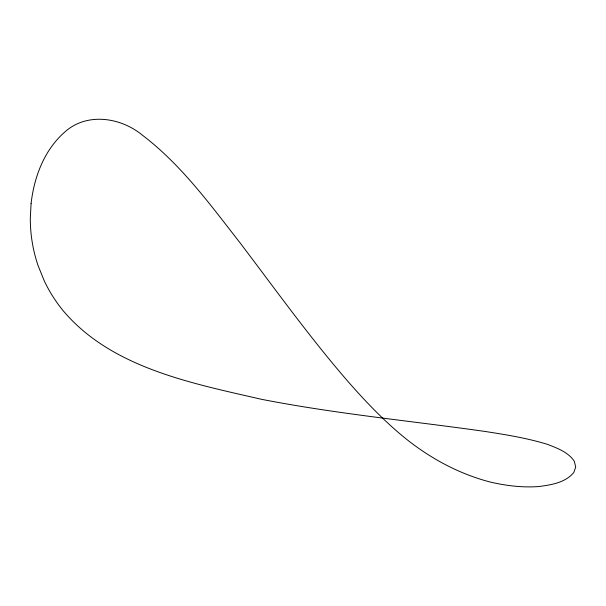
<?xml version="1.0" encoding="UTF-8"?>
<svg xmlns="http://www.w3.org/2000/svg" width="606" height="606" viewBox="0 0 606 606"><rect width="100%" height="100%" fill="white"/><g stroke="black" fill="none" stroke-linecap="round" stroke-linejoin="round"><path stroke-width="0.91" d="M31.088 203.465L30.3 218.554A146.334 146.334 0 0 0 38.011 265.436L44.283 280.926A145.379 145.379 0 0 0 62.971 310.499C111.193 367.887 191.746 383.227 261.118 399.225C335.05 413.709 410.118 420.829 484.641 431.389C505.813 434.676 527.038 438.07 547.559 444.387C557.384 448.228 568.193 452.091 574.314 461.28L575.7 467.067L573.776 472.544C565.216 482.8 551.028 484.952 538.514 486.565C522.493 487.709 506.464 485.77 490.845 482.194C457.697 473.71 427.169 456.682 401.036 434.76C382.174 418.86 365.092 400.96 348.829 382.447C310.128 337.943 275.791 289.933 240.173 242.991C210.358 204.783 181.285 164.756 142.38 135.161C120.442 117.079 86.09 112.019 64.054 132.691C43.98 150.621 34.125 177.255 31.088 203.465"/></g></svg>
